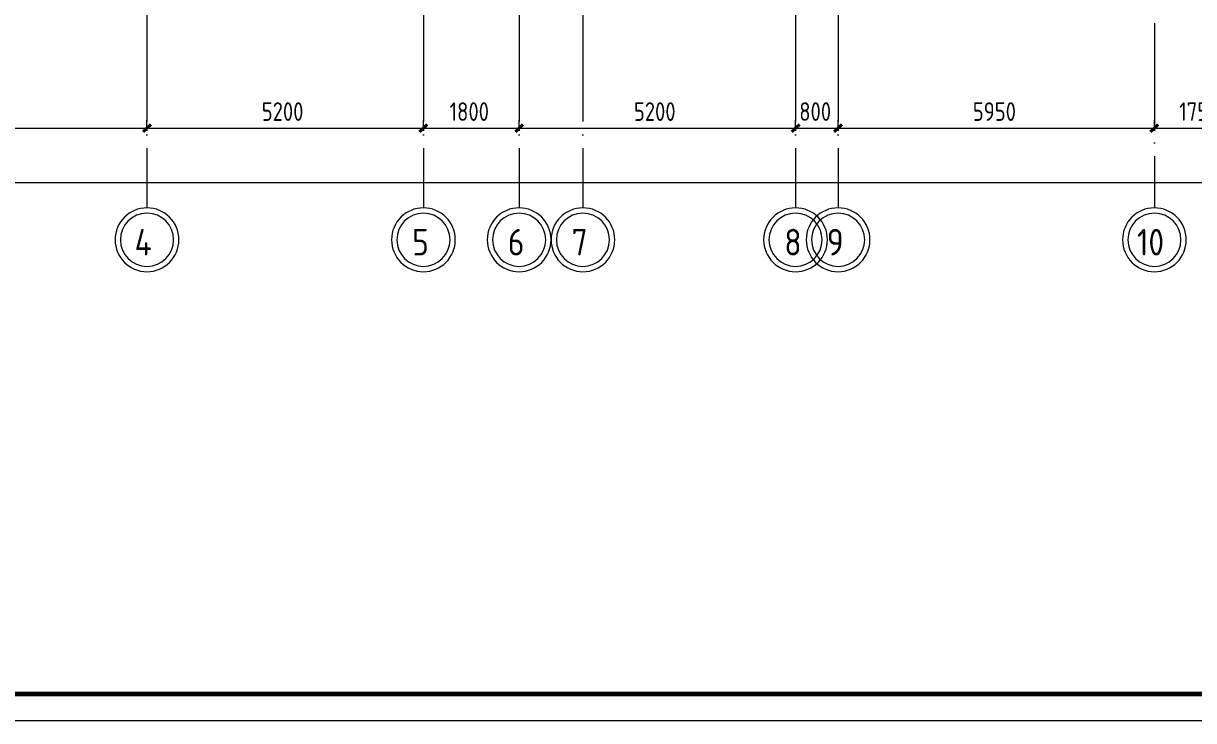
# Model space of a CAD drawing. Header units: millimetres. Extents: x -586848 to 520591, y -385801 to 675781.
# Drawn here: x -56784 to -34771, y 589302 to 602408 of the extents above; entities that cross this region are included whole.
import ezdxf

# ---------------------------------------------------------------- set-up
doc = ezdxf.new("R2010")
doc.units = ezdxf.units.MM
doc.linetypes.add('ADSK_Линия сетки', pattern=[25, 20, -2.5, 0, -2.5])
for name, color, linetype, lineweight in [('Оси', 252, 'Continuous', 9), ('ОФ_рамка', 8, 'Continuous', 60), ('Размеры', 7, 'Continuous', 9)]:
    doc.layers.add(name, color=color, linetype=linetype, lineweight=lineweight)
doc.styles.add('GOST Common_2', font='', dxfattribs={"width": 0.9, "height": 250})
doc.styles.add('GOST Common_4', font='', dxfattribs={"height": 7})
doc.styles.get('GOST Common_2').set_extended_font_data('GOST type B')
doc.styles.get('GOST Common_4').set_extended_font_data('GOST 2.304 type A')

# ---------------------------------------------------------------- blocks, each defined once
blk = doc.blocks.new('1 этаж')
at = {"layer": 'Оси', "color": 251, "linetype": 'ADSK_Линия сетки', "ltscale": 100, "true_color": 0x636466}
for p, q in [((-34706, 32207), (-34706, -33770)), ((-53656, -2644), (-53656, -33770)), ((-48456, -2644), (-48456, -33770)), ((-46656, -2644), (-46656, -33770)), ((-45456, -2644), (-45456, -33770)), ((-41456, -2644), (-41456, -33770)), ((-40656, -2644), (-40656, -33770))]:
    blk.add_line(p, q, dxfattribs=at)
at = {"layer": 'Оси', "color": 251, "lineweight": 20, "true_color": 0x636466}
for centre, radius, start, end in [((-53656, -34370), 600, 0, 180), ((-53656, -34370), 500, 0, 180), ((-48456, -34370), 600, 0, 180), ((-48456, -34370), 500, 0, 180), ((-46656, -34370), 600, 0, 180), ((-46656, -34370), 500, 0, 180), ((-45456, -34370), 600, 0, 180), ((-45456, -34370), 500, 0, 180), ((-41456, -34370), 600, 0, 180), ((-41456, -34370), 500, 0, 180), ((-40656, -34370), 600, 0, 180), ((-40656, -34370), 500, 0, 180), ((-34706, -34370), 600, 0, 180), ((-34706, -34370), 500, 0, 180), ((-53656, -34370), 600, 180, 0), ((-53656, -34370), 500, 180, 0), ((-48456, -34370), 600, 180, 0), ((-48456, -34370), 500, 180, 0), ((-46656, -34370), 600, 180, 0), ((-46656, -34370), 500, 180, 0), ((-45456, -34370), 600, 180, 0), ((-45456, -34370), 500, 180, 0), ((-41456, -34370), 600, 180, 0), ((-41456, -34370), 500, 180, 0), ((-40656, -34370), 600, 180, 0), ((-40656, -34370), 500, 180, 0), ((-34706, -34370), 600, 180, 0), ((-34706, -34370), 500, 180, 0)]:
    blk.add_arc(centre, radius, start, end, dxfattribs=at)
at = {"layer": 'Размеры', "color": 251, "lineweight": 20, "true_color": 0x636466}
for p, q in [((-53656, -32273), (-53656, -32123)), ((-53656, -32273), (-53656, -32123)), ((-48456, -32273), (-48456, -32123)), ((-48456, -32273), (-48456, -32123)), ((-46656, -32273), (-46656, -32123)), ((-46656, -32273), (-46656, -32123)), ((-41456, -32273), (-41456, -32123)), ((-41456, -32273), (-41456, -32123)), ((-40656, -32273), (-40656, -32123)), ((-40656, -32273), (-40656, -32123)), ((-34706, -32273), (-34706, -32123)), ((-34706, -32273), (-34706, -32123)), ((-59306, -32273), (-53656, -32273)), ((-53656, -32273), (-53656, -32323)), ((-53656, -32273), (-48456, -32273)), ((-53656, -32273), (-53656, -32323)), ((-48456, -32273), (-48456, -32323)), ((-48456, -32273), (-46656, -32273)), ((-48456, -32273), (-48456, -32323)), ((-46656, -32273), (-46656, -32323)), ((-46656, -32273), (-41456, -32273)), ((-46656, -32273), (-46656, -32323)), ((-41456, -32273), (-41456, -32323)), ((-41456, -32273), (-40656, -32273)), ((-41456, -32273), (-41456, -32323)), ((-40656, -32273), (-40656, -32323)), ((-40656, -32273), (-34706, -32273)), ((-40656, -32273), (-40656, -32323)), ((-34706, -32273), (-34706, -32323)), ((-34706, -32273), (-32956, -32273)), ((-34706, -32273), (-34706, -32323)), ((-65606, -33291), (2294, -33291))]:
    blk.add_line(p, q, dxfattribs=at)
at = {"layer": 'Размеры', "color": 251, "lineweight": 40, "true_color": 0x636466}
for p, q in [((-53656, -32273), (-53727, -32343)), ((-53656, -32273), (-53727, -32343)), ((-53656, -32273), (-53585, -32202)), ((-53656, -32273), (-53585, -32202)), ((-48456, -32273), (-48527, -32343)), ((-48456, -32273), (-48527, -32343)), ((-48456, -32273), (-48385, -32202)), ((-48456, -32273), (-48385, -32202)), ((-46656, -32273), (-46727, -32343)), ((-46656, -32273), (-46727, -32343)), ((-46656, -32273), (-46585, -32202)), ((-46656, -32273), (-46585, -32202)), ((-41456, -32273), (-41527, -32343)), ((-41456, -32273), (-41527, -32343)), ((-41456, -32273), (-41385, -32202)), ((-41456, -32273), (-41385, -32202)), ((-40656, -32273), (-40727, -32343)), ((-40656, -32273), (-40727, -32343)), ((-40656, -32273), (-40585, -32202)), ((-40656, -32273), (-40585, -32202)), ((-34706, -32273), (-34777, -32343)), ((-34706, -32273), (-34777, -32343)), ((-34706, -32273), (-34635, -32202)), ((-34706, -32273), (-34635, -32202))]:
    blk.add_line(p, q, dxfattribs=at)
at = {"layer": 'Оси', "color": 251, "true_color": 0x636466, "style": 'GOST Common_2', "width": 0.9}
for s, p in [('4', (-53888, -34665)), ('5', (-48667, -34665)), ('6', (-46867, -34665)), ('7', (-45669, -34665)), ('8', (-41667, -34665)), ('9', (-40867, -34665)), ('10', (-35033, -34665))]:
    blk.add_text(s, height=500, dxfattribs=at).set_placement(p)
at = {"layer": 'Размеры', "color": 251, "lineweight": 20, "true_color": 0x636466, "char_height": 350, "attachment_point": 1, "line_spacing_factor": 1.022761, "style": 'GOST Common_4'}
for s, insert, width in [('5200', (-51497, -31785), 1059.58), ('1800', (-47964, -31785), 980.83), ('5200', (-44497, -31785), 1059.58), ('800', (-41387, -31785), 794.69), ('5950', (-38122, -31785), 1059.58), ('1750', (-34239, -31785), 980.83)]:
    blk.add_mtext(s, dxfattribs=dict(at, insert=insert, width=width))
blk = doc.blocks.new('А0')
at = {"layer": 'ОФ_рамка', "color": 0, "linetype": 'Continuous', "ltscale": 100}
blk.add_lwpolyline([(224168, -393217), (340568, -393217)], dxfattribs=at)
at = {"layer": 'ОФ_рамка', "color": 0, "linetype": 'Continuous', "lineweight": 5, "ltscale": 100}
blk.add_lwpolyline([(222168, -393717), (341068, -393717)], dxfattribs=at)

msp = doc.modelspace()

# ---------------------------------------------------------------- block references
msp.add_blockref('1 этаж', (-802.7, 632710.4))
at = {"layer": 'ОФ_рамка', "color": 0, "lineweight": -2}
msp.add_blockref('А0', (-310404.3, 983019), dxfattribs=at)

doc.saveas('drawing.dxf')
